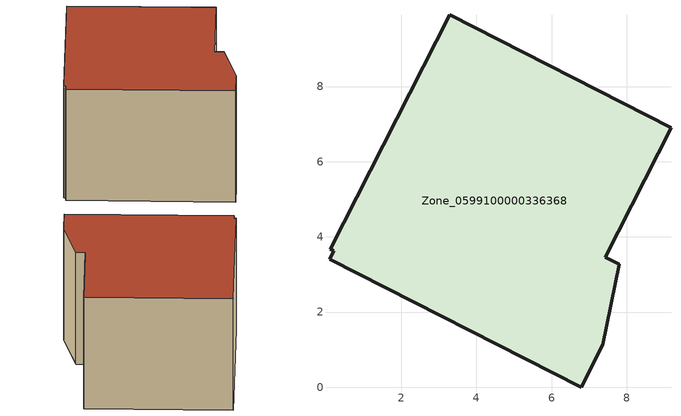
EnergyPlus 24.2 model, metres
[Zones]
Zone_0599100000336368
 floor ground (C_G): 0.09,3.41 0.2,3.63 0.11,3.67 3.29,9.91 9.18,6.91 7.42,3.46 7.79,3.27 7.36,1.13 6.78,0 z0
 wall outside (C_F): 9.18,6.91 3.29,9.91 0.11,3.67 0.2,3.63 0.09,3.41 6.78,0 7.36,1.13 7.79,3.27 7.42,3.46 9.18,6.91 z0:5.7
 roof outside (C_R): 0.2,3.63 0.09,3.41 6.78,0 7.36,1.13 7.79,3.27 7.42,3.46 9.18,6.91 3.29,9.91 0.11,3.67 z5.7
[BUILDING]
Pand.0599100000336368: North Axis=0; Terrain=City; Loads Convergence Tolerance Value=0.04; Temperature Convergence Tolerance Value=0.4; Solar Distribution=FullExterior; Maximum Number of Warmup Days=25; Minimum Number of Warmup Days=1
[Site:Location]
Rotterdam.The.Hague.AP_ZH_NLD Design_Conditions: Latitude=51.96; Longitude=4.45; Time Zone=1; Elevation=-4.5
[SITE:GROUNDTEMPERATURE:BUILDINGSURFACE]
18, 18, 18, 18, 18, 18, 18, 18, 18, 18, 18, 18
[MATERIAL] Thermal Absorptance=0.9; Solar Absorptance=0.7; Visible Absorptance=0.7
Name | Roughness | Thickness | Conductivity | Density | Specific Heat
G.TI.1975-1991 | MediumSmooth | 0.15 | 0.288461 | 540 | 1210
F.TI.1975-1991 | Rough | 0.3 | 0.230769 | 1920 | 840
R.TI.1975-1991 | MediumRough | 0.2 | 0.153846 | 1500 | 1000
[CONSTRUCTION]
C_G: G.TI.1975-1991
C_F: F.TI.1975-1991
C_R: R.TI.1975-1991
[ZONE]
Zone_0599100000336368: Type=1; Multiplier=1; Ceiling Height=Autocalculate; Volume=Autocalculate; Floor Area=autocalculate; Part of Total Floor Area=Yes
[ZONEINFILTRATION:DESIGNFLOWRATE]
Infil_Zone_0599100000336368: Zone or ZoneList or Space or SpaceList=Zone_0599100000336368; Schedule=AlwaysOn; Design Flow Rate Calculation Method=Flow/Area; Flow Rate per Floor Area=0.003; Constant Term Coefficient=1; Temperature Term Coefficient=0; Velocity Term Coefficient=0; Velocity Squared Term Coefficient=0
[HVACTEMPLATE:ZONE:IDEALLOADSAIRSYSTEM]
Zone_0599100000336368: Maximum Heating Supply Air Temperature=50; Minimum Cooling Supply Air Temperature=13; Maximum Heating Supply Air Humidity Ratio=0.0156; Minimum Cooling Supply Air Humidity Ratio=0.0077; Heating Limit=NoLimit; Cooling Limit=NoLimit; Dehumidification Control Type=ConstantSensibleHeatRatio; Cooling Sensible Heat Ratio=0.7; Dehumidification Setpoint=60; Humidification Control Type=None; Humidification Setpoint=30; Outdoor Air Method=None; Outdoor Air Flow Rate per Person=0.00944; Outdoor Air Flow Rate per Zone Floor Area=0; Outdoor Air Flow Rate per Zone=0; Demand Controlled Ventilation Type=None; Outdoor Air Economizer Type=NoEconomizer; Heat Recovery Type=None; Sensible Heat Recovery Effectiveness=0.7; Latent Heat Recovery Effectiveness=0.65
[ZONECONTROL:THERMOSTAT]
ThermostatControl_Zone_0599100000336368: Zone or ZoneList=Zone_0599100000336368; Control Type Schedule=DualSetpointControlType; Control 1=Thermostat_Zone_0599100000336368; Temperature Difference Between Cutout And Setpoint=0
[THERMOSTATSETPOINT:DUALSETPOINT]
Thermostat_Zone_0599100000336368: Heating Setpoint Temperature Schedule=HeatingSetpoint_Zone_0599100000336368; Cooling Setpoint Temperature Schedule=CoolingSetpoint_Zone_0599100000336368
[SCHEDULE:COMPACT]
HeatingSetpoint_Zone_0599100000336368: Through: 12/31, For: AllDays, Until: 24:00, 21
CoolingSetpoint_Zone_0599100000336368: Through: 12/31, For: AllDays, Until: 24:00, 24
DualSetpointControlType: Through: 12/31, For: AllDays, Until: 24:00, 4
AlwaysOn: Through: 12/31, For: AllDays, Until: 24:00, 1
